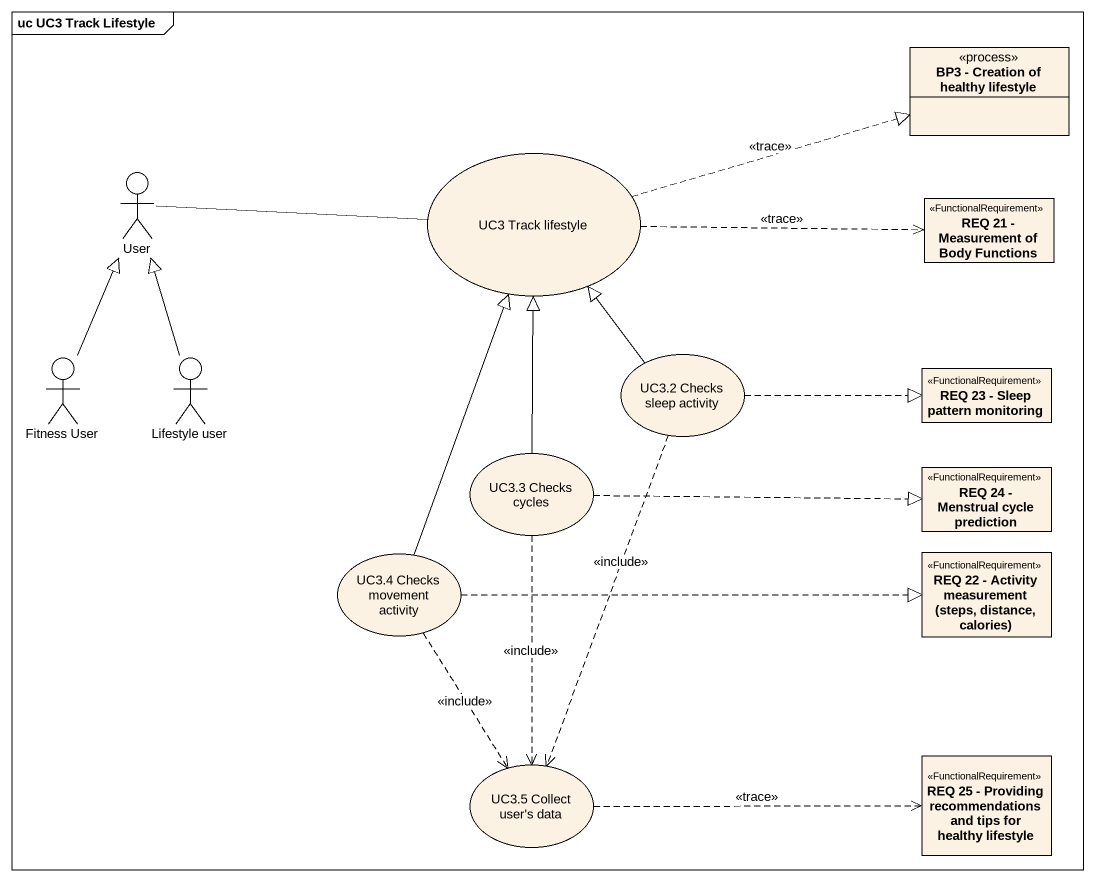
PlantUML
@startuml
mainframe uc UC3 Track Lifestyle
allowmixing
hide circle
hide empty members
class "BP3 - Creation of healthy lifestyle" as BP3_Creation_of_healthy <<process>>
usecase "UC3 Track lifestyle" as UC3_Track_lifestyle
actor User
class "REQ 21 - Measurement of Body Functions" as REQ_21_Measurement_of_Body <<FunctionalRequirement>>
actor "Fitness User" as Fitness_User
actor "Lifestyle user" as Lifestyle_user
usecase "UC3.2 Checks sleep activity" as UC3_2_Checks_sleep_activity
class "REQ 23 - Sleep pattern monitoring" as REQ_23_Sleep_pattern <<FunctionalRequirement>>
usecase "UC3.3 Checks cycles" as UC3_3_Checks_cycles
class "REQ 24 - Menstrual cycle prediction" as REQ_24_Menstrual_cycle <<FunctionalRequirement>>
usecase "UC3.4 Checks movement activity" as UC3_4_Checks_movement
class "REQ 22 - Activity measurement (steps, distance, calories)" as REQ_22_Activity_measurement <<FunctionalRequirement>>
usecase "UC3.5 Collect user's data" as UC3_5_Collect_user_s_data
class "REQ 25 - Providing recommendations and tips for healthy lifestyle" as REQ_25_Providing <<FunctionalRequirement>>
UC3_Track_lifestyle .right.> BP3_Creation_of_healthy : <<trace>>
UC3_Track_lifestyle .right.|> BP3_Creation_of_healthy
UC3_Track_lifestyle .right.> REQ_21_Measurement_of_Body : <<trace>>
User -right- UC3_Track_lifestyle
Fitness_User -up-|> User
Lifestyle_user -up-|> User
UC3_2_Checks_sleep_activity -up-|> UC3_Track_lifestyle
UC3_2_Checks_sleep_activity .right.|> REQ_23_Sleep_pattern
UC3_2_Checks_sleep_activity ..> UC3_5_Collect_user_s_data : <<include>>
UC3_3_Checks_cycles -up-|> UC3_Track_lifestyle
UC3_3_Checks_cycles .right.|> REQ_24_Menstrual_cycle
UC3_3_Checks_cycles ..> UC3_5_Collect_user_s_data : <<include>>
UC3_4_Checks_movement -up-|> UC3_Track_lifestyle
UC3_4_Checks_movement .right.|> REQ_22_Activity_measurement
UC3_4_Checks_movement ..> UC3_5_Collect_user_s_data : <<include>>
UC3_5_Collect_user_s_data .right.> REQ_25_Providing : <<trace>>
@enduml
